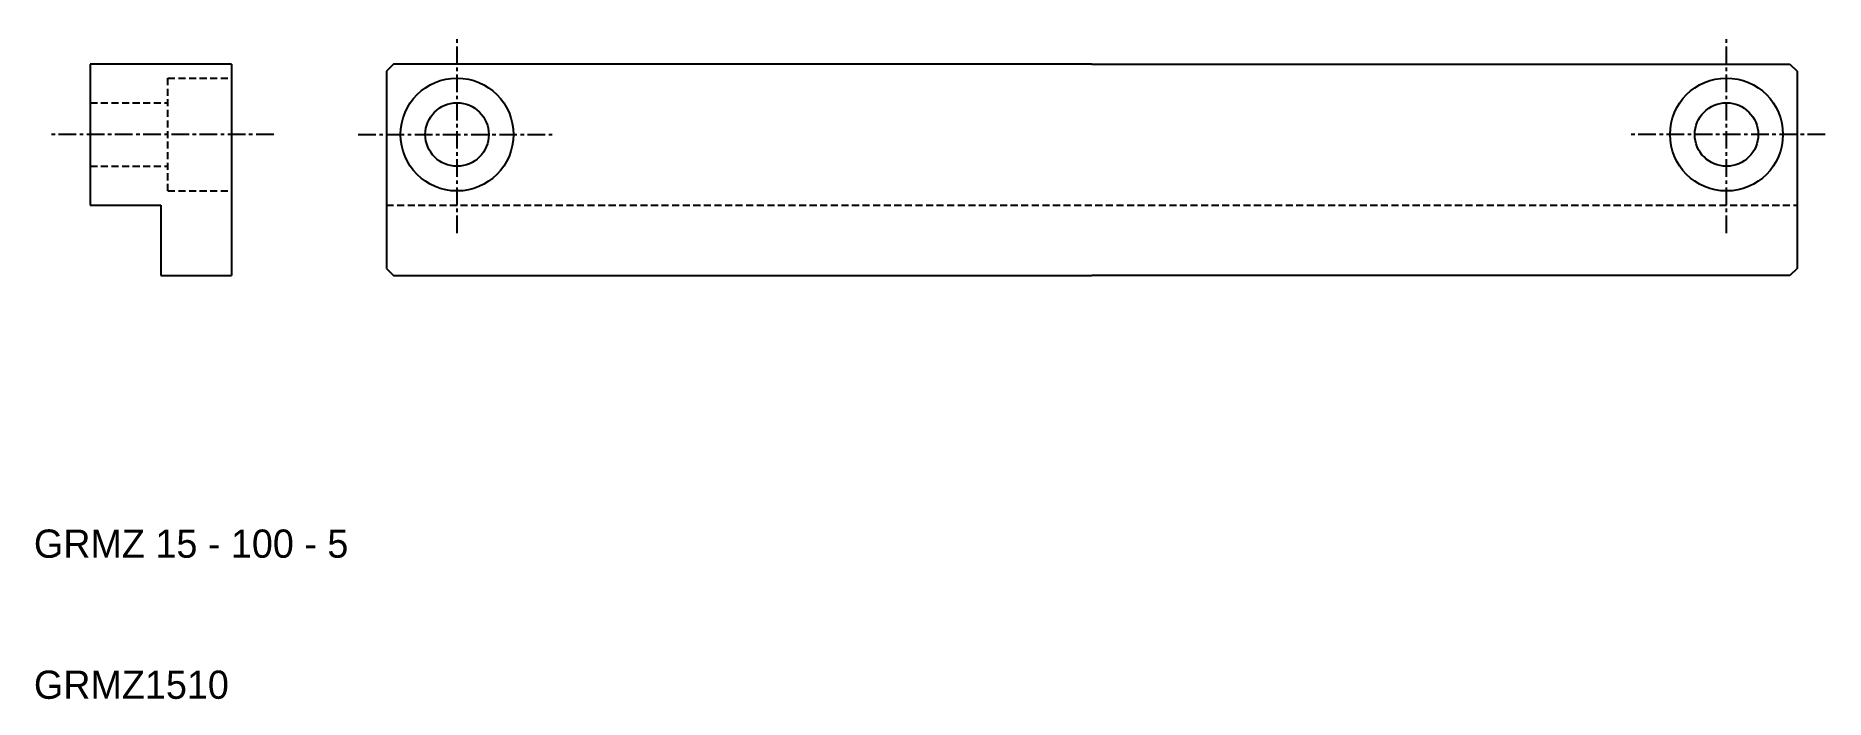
# Model space of a CAD drawing. Extents: x 10 to 137, y 10 to 57.
import ezdxf

# ---------------------------------------------------------------- set-up
doc = ezdxf.new("R2010")
doc.units = 0
doc.linetypes.add('CENTER', pattern=[2, 1.25, -0.25, 0.25, -0.25])
doc.linetypes.add('DASHED', pattern=[0.75, 0.5, -0.25])
doc.layers.get('0').update_dxf_attribs({"linetype": 'CONTINUOUS'})
doc.layers.add('CENTER', color=1, linetype='CENTER')

msp = doc.modelspace()

# ---------------------------------------------------------------- linework, layer by layer
at = {"color": 7, "linetype": 'CONTINUOUS'}
for p, q in [((24, 55), (14, 55)), ((14, 55), (14, 45)), ((24, 55), (24, 40)), ((35.5, 55), (35, 54.5)), ((85, 55), (35.5, 55)), ((85, 55), (134.5, 55)), ((134.5, 55), (135, 54.5)), ((35, 54.5), (35, 40.5)), ((135, 54.5), (135, 40.5)), ((14, 45), (19, 45)), ((19, 45), (19, 40)), ((19, 40), (24, 40)), ((35, 40.5), (35.5, 40)), ((35.5, 40), (85, 40)), ((134.5, 40), (85, 40)), ((135, 40.5), (134.5, 40))]:
    msp.add_line(p, q, dxfattribs=at)
at = {"color": 3, "linetype": 'DASHED'}
for p, q in [((19.5, 54), (24, 54)), ((19.5, 46), (19.5, 54)), ((14, 52.25), (19.5, 52.25)), ((14, 47.75), (19.5, 47.75)), ((19.5, 46), (24, 46)), ((35, 45), (135, 45))]:
    msp.add_line(p, q, dxfattribs=at)
at = {"color": 7, "linetype": 'CONTINUOUS'}
for centre, radius in [((40, 50), 4), ((40, 50), 4), ((130, 50), 4), ((130, 50), 4), ((40, 50), 2.25), ((40, 50), 2.25), ((130, 50), 2.25), ((130, 50), 2.25)]:
    msp.add_circle(centre, radius, dxfattribs=at)
at = {"layer": 'CENTER', "color": 1, "linetype": 'CENTER'}
for p, q in [((40, 43), (40, 57)), ((40, 43), (40, 57)), ((130, 43), (130, 57)), ((130, 43), (130, 57)), ((27, 50), (11, 50)), ((33, 50), (47, 50)), ((33, 50), (47, 50)), ((137, 50), (123, 50)), ((137, 50), (123, 50))]:
    msp.add_line(p, q, dxfattribs=at)

# ---------------------------------------------------------------- texts
at = {"color": 7, "linetype": 'CONTINUOUS'}
for s, p in [('GRMZ 15 - 100 - 5', (10, 20)), ('GRMZ1510', (10, 10))]:
    msp.add_text(s, height=2, dxfattribs=at).set_placement(p)

doc.saveas('drawing.dxf')
